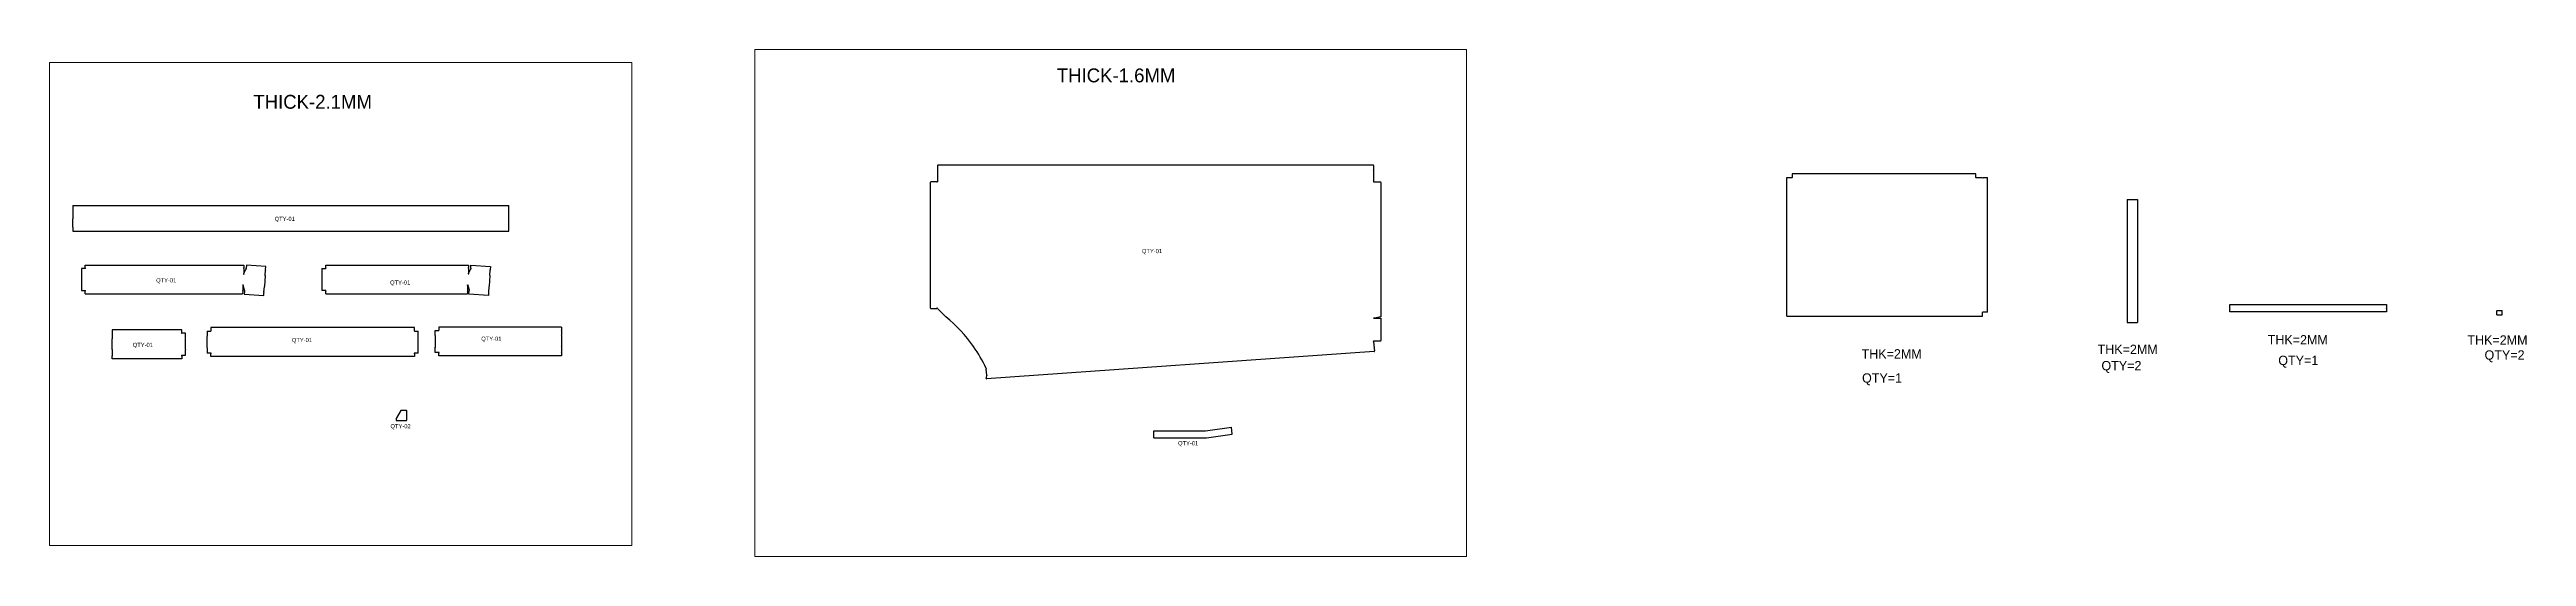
# Model space of a CAD drawing. Header units: millimetres. Extents: x 2917 to 16152, y -1559 to 1148.
import ezdxf

# ---------------------------------------------------------------- set-up
doc = ezdxf.new("R2010")
doc.units = ezdxf.units.MM

msp = doc.modelspace()

# ---------------------------------------------------------------- linework, layer by layer
at = {"color": 7, "linetype": 'Continuous', "lineweight": 25}
for p, q in [((7665, 532), (9989, 532)), ((7623, 438), (7623, -231)), ((7659, 441), (7626, 441)), ((7659, 441), (7660, 440)), ((7660, 440), (7661, 441)), ((7661, 441), (7662, 441)), ((7662, 529), (7662, 502)), ((7663, 501), (7662, 502)), ((7662, 500), (7663, 501)), ((7662, 500), (7662, 452)), ((7663, 452), (7662, 452)), ((7662, 451), (7663, 452)), ((7662, 451), (7662, 441)), ((9992, 502), (9990, 501)), ((9990, 501), (9992, 500)), ((9990, 452), (9992, 451)), ((9992, 452), (9990, 452)), ((9992, 529), (9992, 502)), ((9992, 500), (9992, 452)), ((9992, 451), (9992, 441)), ((9992, 441), (9993, 441)), ((9993, 441), (9994, 440)), ((9994, 440), (9995, 441)), ((9995, 441), (10028, 441)), ((10031, 438), (10031, -280)), ((12199, -255), (12199, 464)), ((12199, 464), (12229, 464)), ((12229, 484), (12229, 467)), ((13209, 484), (12229, 484)), ((12229, 464), (12229, 464)), ((13209, 467), (13209, 484)), ((13209, 464), (13209, 464)), ((13209, 464), (13246, 464)), ((13249, 464), (13271, 464)), ((13271, -254), (13271, 464)), ((3042, 315), (5372, 315)), ((3042, 315), (3042, 299)), ((3042, 299), (3043, 298)), ((3043, 298), (3042, 297)), ((3042, 297), (3042, 246)), ((5370, 298), (5372, 299)), ((5372, 297), (5370, 298)), ((5372, 299), (5372, 315)), ((5372, 246), (5372, 297)), ((14018, 348), (14018, -309)), ((14018, 348), (14037, 348)), ((14040, 348), (14074, 348)), ((14074, 348), (14074, -309)), ((3042, 246), (3043, 245)), ((3043, 245), (3042, 244)), ((3042, 199), (3042, 244)), ((3042, 199), (3043, 198)), ((3043, 198), (3042, 197)), ((3042, 197), (3042, 179)), ((3042, 179), (5372, 179)), ((5370, 245), (5372, 246)), ((5372, 244), (5370, 245)), ((5372, 197), (5370, 198)), ((5370, 198), (5372, 198)), ((5372, 198), (5372, 244)), ((5372, 179), (5372, 197)), ((3088, -22), (3088, -49)), ((3108, -22), (3088, -22)), ((3088, -52), (3088, -109)), ((3088, -112), (3088, -139)), ((3108, -18), (3108, -3)), ((3108, -3), (3956, -3)), ((3108, -21), (3108, -22)), ((3950, -112), (3950, -139)), ((3951, -108), (3951, -109)), ((3951, -109), (3951, -108)), ((3951, -112), (3951, -113)), ((3951, -113), (3958, -137)), ((3956, -3), (3955, -17)), ((3955, -18), (3955, -17)), ((3955, -21), (3955, -48)), ((3955, -49), (3955, -48)), ((3955, -51), (3955, -52)), ((3955, -52), (3955, -52)), ((3955, -52), (3955, -52)), ((3966, -24), (3956, -47)), ((3956, -47), (3956, -48)), ((3967, -25), (3966, -24)), ((3969, -3), (3967, -20)), ((3967, -23), (3967, -25)), ((4073, -10), (3969, -3)), ((4063, -146), (4065, -120)), ((4069, -59), (4065, -117)), ((4070, -56), (4071, -30)), ((4072, -27), (4073, -10)), ((4373, -21), (4373, -48)), ((4373, -21), (4393, -21)), ((4373, -51), (4373, -108)), ((4373, -111), (4373, -138)), ((4393, -17), (4393, -3)), ((4393, -3), (5156, -3)), ((4393, -21), (4393, -20)), ((5151, -108), (5151, -108)), ((5151, -108), (5151, -108)), ((5151, -108), (5151, -108)), ((5151, -112), (5151, -138)), ((5152, -111), (5152, -112)), ((5152, -112), (5159, -136)), ((5156, -3), (5155, -16)), ((5155, -17), (5155, -16)), ((5155, -21), (5155, -47)), ((5155, -48), (5155, -47)), ((5155, -51), (5155, -51)), ((5155, -52), (5155, -51)), ((5155, -51), (5155, -52)), ((5167, -24), (5156, -47)), ((5156, -47), (5156, -48)), ((5168, -24), (5167, -24)), ((5168, -19), (5169, -3)), ((5168, -22), (5168, -24)), ((5169, -3), (5273, -10)), ((5264, -146), (5266, -119)), ((5270, -59), (5266, -116)), ((5270, -56), (5272, -30)), ((5273, -10), (5272, -27)), ((3088, -139), (3108, -139)), ((3108, -139), (3108, -140)), ((3108, -157), (3108, -143)), ((3108, -157), (3949, -157)), ((3950, -143), (3949, -157)), ((3950, -140), (3950, -139)), ((3950, -143), (3950, -143)), ((3959, -137), (3958, -137)), ((3959, -142), (3958, -159)), ((3958, -159), (4062, -166)), ((3959, -139), (3959, -137)), ((4062, -166), (4063, -149)), ((4393, -138), (4373, -138)), ((4393, -139), (4393, -138)), ((4393, -156), (4393, -142)), ((4393, -156), (5150, -156)), ((5151, -143), (5150, -156)), ((5151, -139), (5151, -138)), ((5151, -143), (5151, -142)), ((5158, -158), (5159, -141)), ((5262, -165), (5158, -158)), ((5160, -136), (5159, -136)), ((5160, -136), (5160, -138)), ((5263, -149), (5262, -165)), ((7626, -234), (7659, -234)), ((7660, -232), (7659, -234)), ((7661, -234), (7660, -232)), ((7662, -234), (7661, -234)), ((7662, -234), (7707, -279)), ((12199, -275), (12199, -258)), ((13246, -254), (13245, -254)), ((13245, -255), (13245, -254)), ((13245, -275), (13245, -258)), ((13271, -254), (13249, -254)), ((14567, -235), (14567, -213)), ((14567, -213), (15404, -213)), ((14567, -253), (14567, -238)), ((15404, -253), (14567, -253)), ((15404, -213), (15404, -235)), ((15404, -238), (15404, -253)), ((15993, -268), (15993, -247)), ((15994, -246), (16003, -246)), ((16006, -246), (16020, -246)), ((16021, -268), (16021, -247)), ((3624, -349), (3252, -349)), ((3252, -349), (3252, -363)), ((3252, -366), (3252, -394)), ((3624, -363), (3624, -349)), ((3624, -366), (3624, -367)), ((3644, -367), (3624, -367)), ((3644, -394), (3644, -367)), ((3759, -355), (3779, -355)), ((3759, -355), (3759, -382)), ((3759, -443), (3759, -385)), ((4867, -337), (3779, -337)), ((3779, -337), (3779, -352)), ((3779, -355), (3779, -355)), ((4867, -352), (4867, -337)), ((4867, -355), (4887, -355)), ((4867, -355), (4867, -355)), ((4887, -382), (4887, -355)), ((4887, -443), (4887, -385)), ((4978, -379), (4978, -352)), ((4978, -352), (4998, -352)), ((4978, -382), (4978, -439)), ((4998, -334), (4998, -348)), ((5653, -334), (4998, -334)), ((4998, -352), (4998, -351)), ((5653, -334), (5653, -348)), ((5653, -351), (5653, -379)), ((5653, -382), (5653, -439)), ((9992, -287), (9993, -287)), ((9992, -287), (9992, -287)), ((9993, -287), (9992, -287)), ((9994, -285), (9993, -287)), ((9993, -287), (9994, -288)), ((9995, -286), (9994, -285)), ((9994, -288), (9995, -287)), ((9996, -286), (9995, -286)), ((9995, -287), (10031, -287)), ((10031, -280), (9996, -286)), ((10031, -287), (10031, -406)), ((12199, -275), (13245, -275)), ((14018, -309), (14037, -309)), ((14040, -309), (14074, -309)), ((15994, -269), (16003, -269)), ((16006, -269), (16020, -269)), ((3252, -454), (3252, -397)), ((3252, -457), (3252, -485)), ((3252, -503), (3252, -488)), ((3624, -503), (3252, -503)), ((3624, -485), (3624, -484)), ((3624, -484), (3644, -484)), ((3624, -488), (3624, -503)), ((3644, -454), (3644, -397)), ((3644, -484), (3644, -457)), ((3759, -446), (3759, -473)), ((3779, -473), (3759, -473)), ((3779, -473), (3779, -474)), ((3779, -491), (3779, -477)), ((4867, -491), (3779, -491)), ((4867, -474), (4867, -473)), ((4887, -473), (4867, -473)), ((4867, -477), (4867, -491)), ((4887, -473), (4887, -446)), ((4978, -469), (4978, -442)), ((4998, -469), (4978, -469)), ((4998, -469), (4998, -470)), ((4998, -487), (4998, -473)), ((5653, -487), (4998, -487)), ((5653, -442), (5653, -470)), ((5653, -473), (5653, -487)), ((7856, -437), (7854, -437)), ((7854, -438), (7856, -437)), ((9994, -465), (7924, -611)), ((9992, -410), (9990, -411)), ((9990, -411), (9992, -412)), ((9992, -409), (9992, -410)), ((9993, -409), (9992, -409)), ((9992, -412), (9992, -413)), ((9992, -413), (9994, -444)), ((9994, -407), (9993, -409)), ((9994, -445), (9993, -446)), ((9993, -446), (9995, -447)), ((9995, -409), (9994, -407)), ((9994, -444), (9994, -445)), ((10028, -409), (9995, -409)), ((9995, -447), (9995, -448)), ((9995, -448), (9997, -461)), ((7922, -554), (7922, -556)), ((7924, -557), (7922, -556)), ((7922, -558), (7924, -557)), ((7925, -591), (7922, -558)), ((7926, -592), (7925, -591)), ((7925, -593), (7926, -592)), ((7925, -593), (7925, -595)), ((4794, -780), (4770, -822)), ((4823, -779), (4796, -779)), ((4826, -830), (4826, -782)), ((4769, -823), (4769, -830)), ((4772, -833), (4823, -833))]:
    msp.add_line(p, q, dxfattribs=at)
for p, q in [((12229, 467), (12230, 466)), ((12230, 466), (12229, 464)), ((13209, 467), (13207, 466)), ((13207, 466), (13209, 464)), ((13246, 464), (13247, 462)), ((13247, 462), (13249, 464)), ((14037, 348), (14039, 346)), ((14039, 346), (14040, 348)), ((3951, -108), (3951, -108)), ((12200, -256), (12199, -255)), ((12199, -258), (12200, -256)), ((13245, -255), (13243, -256)), ((13243, -256), (13245, -258)), ((13246, -254), (13247, -253)), ((13247, -253), (13249, -254)), ((14567, -235), (14568, -236)), ((14568, -236), (14567, -238)), ((15403, -236), (15404, -235)), ((15403, -236), (15404, -238)), ((16003, -246), (16004, -248)), ((16004, -248), (16006, -246)), ((14037, -309), (14039, -308)), ((14039, -308), (14040, -309)), ((16003, -269), (16004, -268)), ((16004, -268), (16006, -269)), ((8818, -925), (8818, -888)), ((8818, -888), (8877, -888)), ((8818, -925), (8881, -925)), ((8877, -888), (9094, -888)), ((8881, -925), (9099, -925)), ((9094, -888), (9232, -868)), ((9099, -925), (9236, -905)), ((9236, -905), (9232, -868))]:
    msp.add_line(p, q)
at = {"color": 1, "lineweight": 5}
for points in [[(2917, 1079), (6029, 1079), (6029, -1501), (2917, -1501)], [(6686, 1148), (10489, 1148), (10489, -1559), (6686, -1559)]]:
    msp.add_lwpolyline(points, close=True, dxfattribs=at)
at = {"color": 7, "linetype": 'Continuous', "lineweight": 25}
for centre, radius, start, end in [((7665, 529), 3, 90, 180), ((9989, 529), 3, 0, 90), ((7626, 438), 3, 90, 180), ((10028, 438), 3, 0, 90), ((3088, -50), 1.5, 270, 90), ((3088, -110), 1.5, 270, 90), ((3108, -19), 1.5, 270, 90), ((3951, -110), 1.5, 85.4203, 267.1473), ((3951, -111), 1.5, 274.6395, 94.6395), ((3955, -19), 1.5, 85.4653, 267.1625), ((3955, -50), 1.5, 88.4604, 268.4604), ((3955, -50), 1.5, 257.3605, 77.3605), ((3967, -21), 1.5, 266, 86), ((4065, -119), 1.5, 86, 266), ((4069, -58), 1.5, 86, 266), ((4072, -29), 1.5, 86, 266), ((4373, -49), 1.5, 270, 90), ((4373, -110), 1.5, 270, 90), ((4393, -19), 1.5, 270, 90), ((5151, -110), 1.5, 85.4203, 267.1473), ((5152, -110), 1.5, 273.964, 93.964), ((5155, -19), 1.5, 85.4653, 267.1625), ((5155, -49), 1.5, 88.4604, 268.4604), ((5156, -49), 1.5, 258.036, 78.036), ((5168, -21), 1.5, 266, 86), ((5266, -118), 1.5, 86, 266), ((5270, -57), 1.5, 86, 266), ((5272, -28), 1.5, 86, 266), ((3108, -141), 1.5, 270, 90), ((3950, -141), 1.5, 88.4604, 268.4604), ((3959, -140), 1.5, 266, 86), ((4063, -148), 1.5, 86, 266), ((4393, -141), 1.5, 270, 90), ((5151, -141), 1.5, 88.4604, 268.4604), ((5159, -140), 1.5, 266, 86), ((5264, -147), 1.5, 86, 266), ((7626, -231), 3, 180, 270), ((15994, -247), 1, 90, 180), ((16020, -247), 1, 0, 90), ((3252, -365), 1.5, 270, 90), ((3252, -396), 1.5, 270, 90), ((3624, -365), 1.5, 90, 270), ((3644, -396), 1.5, 90, 270), ((3759, -384), 1.5, 270, 90), ((3779, -353), 1.5, 270, 90), ((4867, -353), 1.5, 90, 270), ((4887, -384), 1.5, 90, 270), ((4978, -380), 1.5, 270, 90), ((4998, -349), 1.5, 270, 90), ((5653, -349), 1.5, 90, 270), ((5653, -380), 1.5, 90, 270), ((7207, -891), 790, 35.0236, 50.7762), ((15994, -268), 1, 180, 270), ((16020, -268), 1, 270, 360), ((3252, -456), 1.5, 270, 90), ((3252, -487), 1.5, 270, 90), ((3624, -487), 1.5, 90, 270), ((3644, -456), 1.5, 90, 270), ((3759, -444), 1.5, 270, 90), ((3779, -475), 1.5, 270, 90), ((4867, -475), 1.5, 90, 270), ((4887, -444), 1.5, 90, 270), ((4978, -441), 1.5, 270, 90), ((4998, -471), 1.5, 270, 90), ((5653, -441), 1.5, 90, 270), ((5653, -471), 1.5, 90, 270), ((7207, -891), 790, 25.2267, 34.9952), ((9994, -462), 3, 274.0348, 8.0695), ((10028, -406), 3, 270, 0), ((7170, -362), 790, 341.9203, 342.8428), ((7924, -608), 3, 161.9203, 274.0348), ((4796, -782), 3, 90, 150), ((4823, -782), 3, 0, 90), ((4772, -823), 3, 150, 180), ((4772, -830), 3, 180, 270), ((4823, -830), 3, 270, 0)]:
    msp.add_arc(centre, radius, start, end, dxfattribs=at)
for points, knots in [([(3950, -112), (3950, -112), (3950, -112), (3950, -112), (3950, -112)], [0, 0, 0, 0, 0.485587, 1, 1, 1, 1]), ([(3955, -21), (3955, -21), (3955, -21), (3955, -21), (3955, -21)], [0, 0, 0, 0, 0.488803, 1, 1, 1, 1]), ([(5151, -112), (5151, -112), (5151, -111), (5151, -111), (5151, -111)], [0, 0, 0, 0, 0.485587, 1, 1, 1, 1]), ([(5155, -21), (5155, -21), (5155, -20), (5155, -20), (5155, -20)], [0, 0, 0, 0, 0.488803, 1, 1, 1, 1])]:
    msp.add_open_spline(points, degree=3, knots=knots, dxfattribs=at)

# ---------------------------------------------------------------- texts
at = {"attachment_point": 1}
for s, width, gutter_width, heights, insert, char_height in [('THICK-1.6MM', 19936.76, 371, [0], (8299, 1047), 74.18), ('THICK-2.1MM', 19936.76, 371, [0], (4006, 906), 74.18), ('QTY-01', 5981.03, 111, [0], (4120, 255), 22.3), ('QTY-01', 5981.03, 111, [0], (8754, 83), 22.3), ('QTY-01', 5981.03, 111, [0], (3487, -73), 22.3), ('QTY-01', 5981.03, 111, [0], (4737, -85), 22.3), ('QTY-01', 5981.03, 111, [0], (4212, -392), 22.3), ('QTY-01', 5981.03, 111, [0], (5224, -385), 22.3), ('THK=2MM', 522.34, 15.9, [0], (14769, -377), 50), ('THK=2MM', 522.34, 15.9, [0], (15836, -378), 50), ('QTY-01', 5981.03, 111, [0], (3362, -418), 22.3), ('THK=2MM', 522.34, 15.9, [231], (12599, -452), 50), ('THK=2MM', 522.34, 15.9, [0], (13860, -428), 50), (' QTY=2', 522.34, 15.9, [0], (13862, -515), 50), (' QTY=1', 522.34, 15.9, [0], (14807, -487), 50), (' QTY=2', 522.34, 15.9, [0], (15909, -458), 50), (' QTY=1', 522.34, 15.9, [0], (12583, -581), 50), ('QTY-02', 5981.03, 111, [0], (4739, -852), 22.3), ('QTY-01', 5981.03, 111, [0], (8947, -943), 22.3)]:
    msp.add_mtext_dynamic_manual_height_columns(s, width=width, gutter_width=gutter_width, heights=heights, dxfattribs=dict(at, insert=insert, char_height=char_height))

doc.saveas('drawing.dxf')
